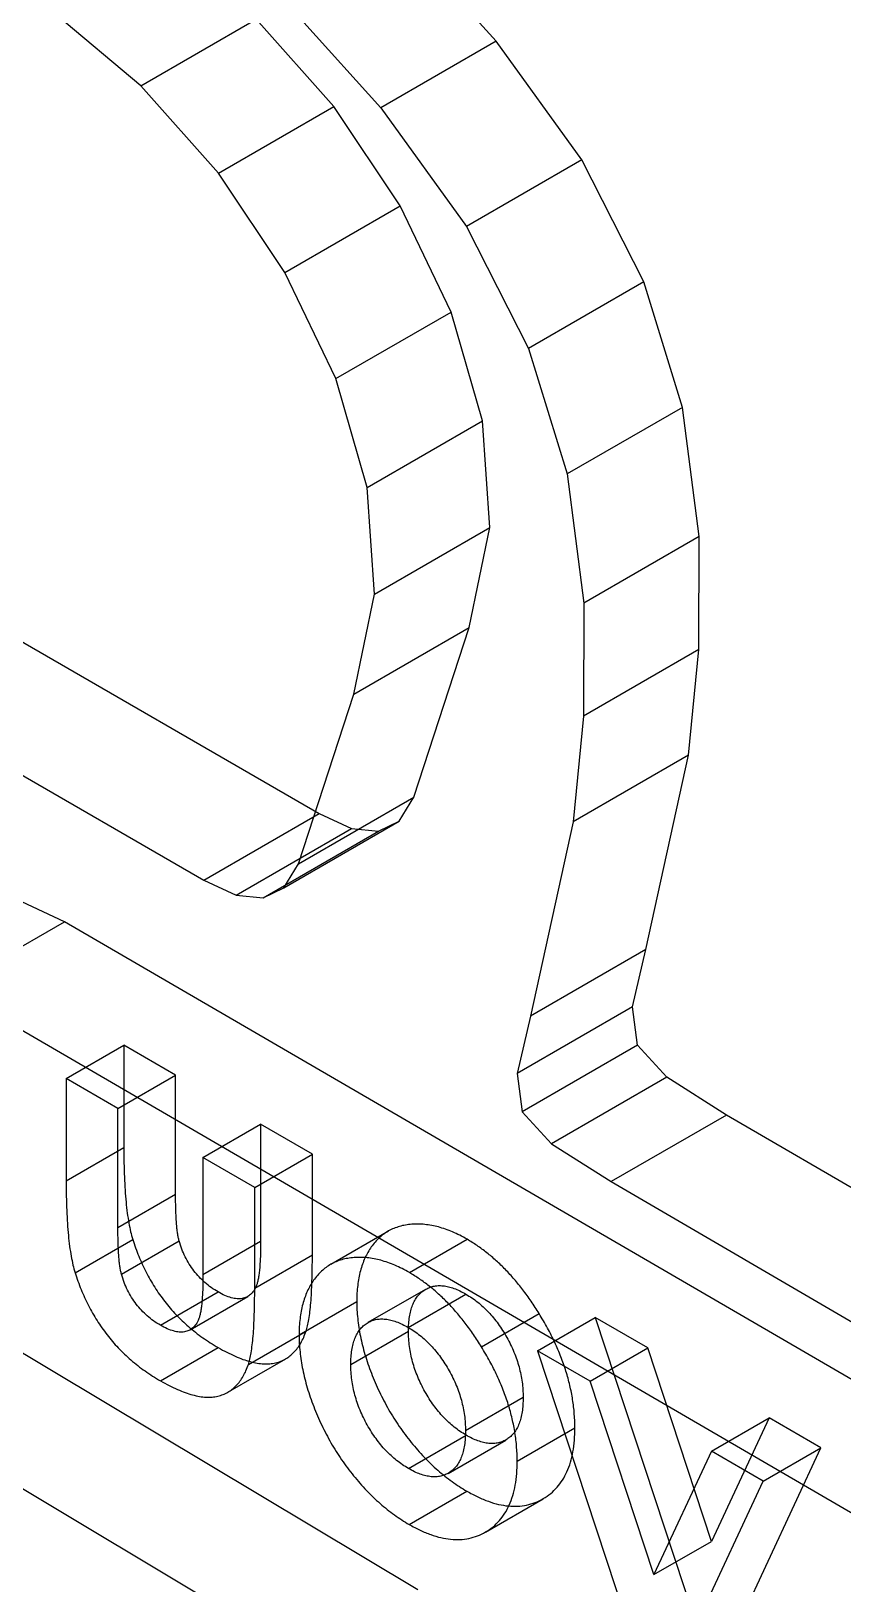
# Paper-space layout 'Sheet2' of a CAD drawing. Header units: inches. Extents: x 0 to 16.3, y 0 to 11.5.
# Drawn here: x 13.859 to 14.1079, y 9.4237 to 9.8995 of the extents above; entities that cross this region are included whole.
import ezdxf

# ---------------------------------------------------------------- set-up
doc = ezdxf.new("R2010")
doc.units = ezdxf.units.IN
doc.header["$MEASUREMENT"] = 0

psp = doc.layouts.new('Sheet2')

# ---------------------------------------------------------------- linework, layer by layer
at = {"color": 7, "linetype": 'Continuous', "lineweight": 25}
for p, q in [((14.001551, 9.896319), (13.977991, 9.922496)), ((13.892633, 9.882703), (13.866679, 9.904529)), ((13.892633, 9.882703), (13.927988, 9.903114)), ((13.951799, 9.876309), (13.927988, 9.903114)), ((13.942635, 9.902086), (13.966195, 9.875909)), ((14.001551, 9.896319), (13.966195, 9.875909)), ((14.027877, 9.859981), (14.001551, 9.896319)), ((13.916443, 9.855899), (13.892633, 9.882703)), ((13.916443, 9.855899), (13.951799, 9.876309)), ((13.972169, 9.845929), (13.951799, 9.876309)), ((13.966195, 9.875909), (13.992522, 9.83957)), ((14.027877, 9.859981), (13.992522, 9.83957)), ((14.046809, 9.822608), (14.027877, 9.859981)), ((13.936814, 9.825519), (13.916443, 9.855899)), ((13.936814, 9.825519), (13.972169, 9.845929)), ((13.9878, 9.813378), (13.972169, 9.845929)), ((13.992522, 9.83957), (14.011454, 9.802198)), ((13.952445, 9.792968), (13.936814, 9.825519)), ((14.046809, 9.822608), (14.011454, 9.802198)), ((14.058667, 9.784162), (14.046809, 9.822608)), ((13.952445, 9.792968), (13.9878, 9.813378)), ((13.997395, 9.78006), (13.9878, 9.813378)), ((14.011454, 9.802198), (14.023311, 9.763751)), ((13.96204, 9.75965), (13.952445, 9.792968)), ((14.058667, 9.784162), (14.023311, 9.763751)), ((14.063771, 9.744603), (14.058667, 9.784162)), ((13.96204, 9.75965), (13.997395, 9.78006)), ((13.999656, 9.747379), (13.997395, 9.78006)), ((14.023311, 9.763751), (14.028415, 9.724192)), ((13.776255, 9.758638), (13.947327, 9.659742)), ((13.964301, 9.726969), (13.96204, 9.75965)), ((13.964301, 9.726969), (13.999656, 9.747379)), ((13.993284, 9.716739), (13.999656, 9.747379)), ((14.063771, 9.744603), (14.028415, 9.724192)), ((14.063704, 9.709947), (14.063771, 9.744603)), ((13.740899, 9.738228), (13.911971, 9.639332)), ((13.957929, 9.696329), (13.964301, 9.726969)), ((14.028415, 9.724192), (14.028348, 9.689537)), ((13.957929, 9.696329), (13.993284, 9.716739)), ((13.976351, 9.664721), (13.993284, 9.716739)), ((14.063704, 9.709947), (14.028348, 9.689537)), ((14.060593, 9.677598), (14.063704, 9.709947)), ((13.940996, 9.644311), (13.957929, 9.696329)), ((14.028348, 9.689537), (14.025238, 9.657188)), ((14.060593, 9.677598), (14.025238, 9.657188)), ((14.047505, 9.618027), (14.060593, 9.677598)), ((13.940996, 9.644311), (13.976351, 9.664721)), ((13.971892, 9.657394), (13.976351, 9.664721)), ((13.911971, 9.639332), (13.947327, 9.659742)), ((13.947327, 9.659742), (13.957291, 9.655172)), ((13.921936, 9.634762), (13.957291, 9.655172)), ((13.930154, 9.63389), (13.965509, 9.6543)), ((13.936537, 9.636984), (13.971892, 9.657394)), ((13.957291, 9.655172), (13.965509, 9.6543)), ((13.965509, 9.6543), (13.971892, 9.657394)), ((14.025238, 9.657188), (14.01215, 9.597617)), ((13.936537, 9.636984), (13.940996, 9.644311)), ((13.911971, 9.639332), (13.921936, 9.634762)), ((13.921936, 9.634762), (13.930154, 9.63389)), ((13.930154, 9.63389), (13.936537, 9.636984)), ((13.869297, 9.626594), (13.852973, 9.634191)), ((13.833941, 9.606184), (13.869297, 9.626594)), ((14.281741, 9.386794), (13.869297, 9.626594)), ((14.047505, 9.618027), (14.01215, 9.597617)), ((14.043417, 9.600528), (14.047505, 9.618027)), ((14.246386, 9.366384), (13.833941, 9.606184)), ((14.043417, 9.600528), (14.008062, 9.580118)), ((14.01215, 9.597617), (14.008062, 9.580118)), ((14.044924, 9.588753), (14.043417, 9.600528)), ((13.869796, 9.578504), (13.887473, 9.588709)), ((13.903338, 9.579551), (13.887473, 9.588709)), ((13.887473, 9.588709), (13.887473, 9.557365)), ((14.044924, 9.588753), (14.009569, 9.568343)), ((14.053888, 9.578947), (14.044924, 9.588753)), ((13.88566, 9.569345), (13.869796, 9.578504)), ((13.869796, 9.578504), (13.869796, 9.54716)), ((13.88566, 9.569345), (13.903338, 9.579551)), ((13.903338, 9.543136), (13.903338, 9.579551)), ((14.008062, 9.580118), (14.009569, 9.568343)), ((14.053888, 9.578947), (14.018532, 9.558537)), ((14.072169, 9.567355), (14.053888, 9.578947)), ((13.88566, 9.532931), (13.88566, 9.569345)), ((14.009569, 9.568343), (14.018532, 9.558537)), ((13.911724, 9.5543), (13.929401, 9.564505)), ((13.945266, 9.555346), (13.929401, 9.564505)), ((13.929401, 9.564505), (13.929401, 9.528703)), ((14.072169, 9.567355), (14.036814, 9.546945)), ((14.280736, 9.445838), (14.072169, 9.567355)), ((14.018532, 9.558537), (14.036814, 9.546945)), ((13.869796, 9.54716), (13.887473, 9.557365)), ((13.927588, 9.545141), (13.911724, 9.5543)), ((13.911724, 9.5543), (13.911724, 9.518498)), ((13.927588, 9.545141), (13.945266, 9.555346)), ((13.945266, 9.524534), (13.945266, 9.555346)), ((13.927588, 9.514329), (13.927588, 9.545141)), ((14.036814, 9.546945), (14.24538, 9.425428)), ((13.88566, 9.532931), (13.903338, 9.543136)), ((13.968559, 9.531811), (13.950881, 9.521605)), ((13.872523, 9.519047), (13.8902, 9.529252)), ((13.886758, 9.518578), (13.904436, 9.528783)), ((13.911724, 9.518498), (13.929401, 9.528703)), ((13.975005, 9.519077), (13.992683, 9.529282)), ((13.927588, 9.514329), (13.945266, 9.524534)), ((13.898692, 9.502937), (13.91637, 9.513142)), ((13.907782, 9.501566), (13.925459, 9.511771)), ((13.979928, 9.513947), (13.96225, 9.503742)), ((13.974651, 9.50227), (13.992328, 9.512475)), ((13.941186, 9.500058), (13.958864, 9.510264)), ((13.997084, 9.496332), (14.014762, 9.506537)), ((13.839433, 9.504587), (13.977612, 9.421953)), ((13.925658, 9.490969), (13.943336, 9.501174)), ((13.957051, 9.490941), (13.974729, 9.501146)), ((14.014277, 9.495097), (14.031954, 9.505302)), ((14.031954, 9.505302), (14.073475, 9.379265)), ((14.048085, 9.49599), (14.031954, 9.505302)), ((13.898745, 9.485895), (13.916423, 9.496101)), ((13.919398, 9.482446), (13.937076, 9.492651)), ((14.014277, 9.495097), (14.055797, 9.36906)), ((14.030407, 9.485785), (14.014277, 9.495097)), ((14.030407, 9.485785), (14.048085, 9.49599)), ((14.067597, 9.436739), (14.048085, 9.49599)), ((13.804077, 9.484176), (13.942257, 9.401543)), ((14.049919, 9.426534), (14.030407, 9.485785)), ((13.99218, 9.470662), (14.009857, 9.480867)), ((14.067554, 9.46434), (14.085232, 9.474546)), ((14.085232, 9.474546), (14.067597, 9.436739)), ((14.101114, 9.465377), (14.085232, 9.474546)), ((13.974704, 9.459057), (13.992382, 9.469262)), ((13.986859, 9.457577), (14.004537, 9.467782)), ((14.008044, 9.46134), (14.025722, 9.471545)), ((14.067554, 9.46434), (14.049919, 9.426534)), ((14.083436, 9.455172), (14.067554, 9.46434)), ((14.075954, 9.411386), (14.101114, 9.465377)), ((14.083436, 9.455172), (14.101114, 9.465377)), ((14.058276, 9.401181), (14.083436, 9.455172)), ((13.974934, 9.441912), (13.992612, 9.452118)), ((13.99831, 9.439586), (14.015988, 9.449791)), ((14.049919, 9.426534), (14.067597, 9.436739))]:
    psp.add_line(p, q, dxfattribs=at)
for points, knots in [([(13.887473, 9.557365), (13.887476, 9.555809), (13.887482, 9.552827), (13.887632, 9.548465), (13.887841, 9.544459), (13.888109, 9.540795), (13.888496, 9.537439), (13.88897, 9.534416), (13.889495, 9.531728), (13.889976, 9.530038), (13.8902, 9.529252)], [0, 0, 0, 0, 0.1735089, 0.332669, 0.4775423, 0.6082373, 0.7258639, 0.8306299, 0.9212658, 1, 1, 1, 1]), ([(13.869796, 9.54716), (13.869799, 9.545604), (13.869804, 9.542621), (13.869955, 9.53826), (13.870163, 9.534254), (13.870431, 9.53059), (13.870818, 9.527234), (13.871292, 9.524211), (13.871817, 9.521523), (13.872299, 9.519832), (13.872523, 9.519047)], [0, 0, 0, 0, 0.1735089, 0.332669, 0.4775423, 0.6082373, 0.7258639, 0.8306299, 0.9212658, 1, 1, 1, 1]), ([(13.904436, 9.528783), (13.904341, 9.529142), (13.904131, 9.529936), (13.903944, 9.531203), (13.903743, 9.532687), (13.903583, 9.534383), (13.903493, 9.536264), (13.903397, 9.538378), (13.903348, 9.54069), (13.903341, 9.542296), (13.903338, 9.543136)], [0, 0, 0, 0, 0.0701182, 0.1547778, 0.2551445, 0.3712107, 0.5045459, 0.6525527, 0.8181728, 1, 1, 1, 1]), ([(13.886758, 9.518578), (13.886663, 9.518937), (13.886453, 9.519731), (13.886266, 9.520998), (13.886065, 9.522482), (13.885906, 9.524178), (13.885816, 9.526059), (13.885719, 9.528173), (13.88567, 9.530485), (13.885664, 9.532091), (13.88566, 9.532931)], [0, 0, 0, 0, 0.0701182, 0.1547778, 0.2551445, 0.3712107, 0.5045459, 0.6525527, 0.8181728, 1, 1, 1, 1]), ([(13.992683, 9.529282), (13.991932, 9.529699), (13.990447, 9.530526), (13.988235, 9.531549), (13.986061, 9.53239), (13.983913, 9.533093), (13.981812, 9.533554), (13.979746, 9.533844), (13.977696, 9.533992), (13.975714, 9.533903), (13.973785, 9.53368), (13.971956, 9.533261), (13.970243, 9.532649), (13.968613, 9.531899), (13.967143, 9.530895), (13.965738, 9.529779), (13.964475, 9.52844), (13.963305, 9.526954), (13.962264, 9.525315), (13.96136, 9.523532), (13.960575, 9.521649), (13.95996, 9.519607), (13.959452, 9.517474), (13.959131, 9.515175), (13.958903, 9.512789), (13.958877, 9.511109), (13.958864, 9.510264)], [0, 0, 0, 0, 0.0425985, 0.0843643, 0.1261423, 0.1677058, 0.209066, 0.2509729, 0.2931485, 0.3360415, 0.3787612, 0.4208927, 0.4626222, 0.5039144, 0.5451876, 0.5861381, 0.6277219, 0.6695845, 0.7114324, 0.7526905, 0.7939705, 0.8345917, 0.8755766, 0.9166395, 0.9580717, 1, 1, 1, 1]), ([(13.8902, 9.529252), (13.890487, 9.528379), (13.891053, 9.526657), (13.892036, 9.524106), (13.893095, 9.521615), (13.894281, 9.519199), (13.89557, 9.516855), (13.896926, 9.514567), (13.898409, 9.512362), (13.899981, 9.510226), (13.901663, 9.508164), (13.903446, 9.506169), (13.905347, 9.504285), (13.90735, 9.502462), (13.909465, 9.500744), (13.911687, 9.499085), (13.914018, 9.497544), (13.915608, 9.49659), (13.916423, 9.496101)], [0, 0, 0, 0, 0.062332, 0.1230379, 0.1823786, 0.2413008, 0.2990903, 0.3568542, 0.4145848, 0.4730195, 0.5317679, 0.5924152, 0.6544159, 0.7178297, 0.7845615, 0.8533147, 0.9248399, 1, 1, 1, 1]), ([(13.91637, 9.513142), (13.915666, 9.513576), (13.914308, 9.514413), (13.91235, 9.515953), (13.910563, 9.517687), (13.90893, 9.519583), (13.907497, 9.521686), (13.90625, 9.523926), (13.9052, 9.526322), (13.904695, 9.527947), (13.904436, 9.528783)], [0, 0, 0, 0, 0.1396089, 0.2693965, 0.3930967, 0.5130477, 0.6308701, 0.7501675, 0.8716524, 1, 1, 1, 1]), ([(13.929401, 9.528703), (13.9294, 9.527866), (13.929397, 9.526258), (13.929322, 9.523991), (13.929216, 9.521938), (13.929085, 9.520096), (13.928888, 9.518492), (13.928661, 9.517108), (13.928404, 9.515933), (13.927985, 9.5147), (13.92733, 9.513465), (13.926342, 9.512322), (13.925144, 9.511532), (13.923753, 9.511072), (13.922156, 9.510999), (13.920374, 9.511354), (13.918429, 9.512024), (13.917074, 9.51276), (13.91637, 9.513142)], [0, 0, 0, 0, 0.0792087, 0.1520209, 0.2184604, 0.2792107, 0.3337645, 0.3821467, 0.4244765, 0.4617423, 0.528577, 0.5921589, 0.6554925, 0.7192568, 0.7843724, 0.8523879, 0.9232372, 1, 1, 1, 1]), ([(14.014762, 9.506537), (14.013961, 9.507803), (14.01238, 9.5103), (14.009812, 9.513792), (14.007182, 9.517046), (14.00446, 9.520045), (14.001637, 9.522751), (13.998728, 9.525213), (13.995734, 9.527423), (13.993705, 9.528659), (13.992683, 9.529282)], [0, 0, 0, 0, 0.1310144, 0.2584644, 0.3825798, 0.5049906, 0.6272275, 0.7492967, 0.8736904, 1, 1, 1, 1]), ([(13.975005, 9.519077), (13.974255, 9.519494), (13.972769, 9.520321), (13.970557, 9.521344), (13.968383, 9.522185), (13.966236, 9.522887), (13.964134, 9.523348), (13.962068, 9.523639), (13.960019, 9.523787), (13.958036, 9.523698), (13.956107, 9.523475), (13.954279, 9.523056), (13.952565, 9.522443), (13.950935, 9.521694), (13.949465, 9.52069), (13.94806, 9.519574), (13.946797, 9.518235), (13.945627, 9.516749), (13.944586, 9.51511), (13.943682, 9.513327), (13.942897, 9.511444), (13.942283, 9.509402), (13.941774, 9.507269), (13.941453, 9.50497), (13.941225, 9.502584), (13.941199, 9.500904), (13.941186, 9.500058)], [0, 0, 0, 0, 0.0425985, 0.0843643, 0.1261423, 0.1677058, 0.209066, 0.2509729, 0.2931485, 0.3360415, 0.3787612, 0.4208927, 0.4626222, 0.5039144, 0.5451876, 0.5861381, 0.6277219, 0.6695845, 0.7114324, 0.7526905, 0.7939705, 0.8345917, 0.8755766, 0.9166395, 0.9580717, 1, 1, 1, 1]), ([(13.943336, 9.501174), (13.943498, 9.501698), (13.943846, 9.502827), (13.944223, 9.504822), (13.944524, 9.507197), (13.944816, 9.509916), (13.945021, 9.513032), (13.945154, 9.516528), (13.945244, 9.520395), (13.945258, 9.523113), (13.945266, 9.524534)], [0, 0, 0, 0, 0.0784894, 0.1690844, 0.2738204, 0.391507, 0.5229192, 0.6682042, 0.8266612, 1, 1, 1, 1]), ([(13.872523, 9.519047), (13.872809, 9.518174), (13.873376, 9.516452), (13.874358, 9.513901), (13.875417, 9.51141), (13.876603, 9.508994), (13.877892, 9.50665), (13.879248, 9.504362), (13.880731, 9.502157), (13.882303, 9.500021), (13.883986, 9.497959), (13.885768, 9.495964), (13.887669, 9.49408), (13.889672, 9.492257), (13.891787, 9.490539), (13.894009, 9.48888), (13.89634, 9.487339), (13.89793, 9.486385), (13.898745, 9.485895)], [0, 0, 0, 0, 0.062332, 0.1230379, 0.1823786, 0.2413008, 0.2990903, 0.3568542, 0.4145848, 0.4730195, 0.5317679, 0.5924152, 0.6544159, 0.7178297, 0.7845615, 0.8533147, 0.9248399, 1, 1, 1, 1]), ([(13.898692, 9.502937), (13.897988, 9.503371), (13.89663, 9.504208), (13.894672, 9.505748), (13.892886, 9.507482), (13.891252, 9.509378), (13.88982, 9.511481), (13.888572, 9.513721), (13.887522, 9.516116), (13.887017, 9.517742), (13.886758, 9.518578)], [0, 0, 0, 0, 0.1396089, 0.2693965, 0.3930967, 0.5130477, 0.6308701, 0.7501675, 0.8716524, 1, 1, 1, 1]), ([(13.911724, 9.518498), (13.911722, 9.517661), (13.91172, 9.516053), (13.911644, 9.513786), (13.911539, 9.511733), (13.911407, 9.509891), (13.91121, 9.508287), (13.910983, 9.506903), (13.910726, 9.505728), (13.910307, 9.504495), (13.909653, 9.503259), (13.908664, 9.502117), (13.907466, 9.501327), (13.906076, 9.500867), (13.904478, 9.500794), (13.902696, 9.501149), (13.900751, 9.501818), (13.899396, 9.502555), (13.898692, 9.502937)], [0, 0, 0, 0, 0.0792087, 0.1520209, 0.2184604, 0.2792107, 0.3337645, 0.3821467, 0.4244765, 0.4617423, 0.528577, 0.5921589, 0.6554925, 0.7192568, 0.7843724, 0.8523879, 0.9232372, 1, 1, 1, 1]), ([(13.997084, 9.496332), (13.996283, 9.497598), (13.994702, 9.500095), (13.992134, 9.503587), (13.989505, 9.506841), (13.986782, 9.50984), (13.983959, 9.512545), (13.981051, 9.515008), (13.978056, 9.517218), (13.976027, 9.518454), (13.975005, 9.519077)], [0, 0, 0, 0, 0.1310144, 0.2584644, 0.3825798, 0.5049906, 0.6272275, 0.7492967, 0.8736904, 1, 1, 1, 1]), ([(13.925658, 9.490969), (13.92582, 9.491493), (13.926169, 9.492622), (13.926545, 9.494617), (13.926846, 9.496992), (13.927139, 9.499711), (13.927343, 9.502827), (13.927476, 9.506322), (13.927567, 9.51019), (13.927581, 9.512908), (13.927588, 9.514329)], [0, 0, 0, 0, 0.0784894, 0.1690844, 0.2738204, 0.391507, 0.5229192, 0.6682042, 0.8266612, 1, 1, 1, 1]), ([(13.974729, 9.501146), (13.97474, 9.501917), (13.974764, 9.50343), (13.974999, 9.505525), (13.975383, 9.507421), (13.97594, 9.509093), (13.976629, 9.510591), (13.97748, 9.511885), (13.978501, 9.512963), (13.979658, 9.513835), (13.980938, 9.514486), (13.982296, 9.514941), (13.983763, 9.515119), (13.985312, 9.51507), (13.986946, 9.514776), (13.988663, 9.514267), (13.990469, 9.513479), (13.991702, 9.512813), (13.992328, 9.512475)], [0, 0, 0, 0, 0.0702434, 0.1378403, 0.2026975, 0.2654055, 0.3269384, 0.3881253, 0.4491166, 0.5111008, 0.5720859, 0.6321973, 0.691339, 0.7505639, 0.8105458, 0.8713348, 0.9346536, 1, 1, 1, 1]), ([(13.992328, 9.512475), (13.992943, 9.512097), (13.994152, 9.511352), (13.995932, 9.510076), (13.997615, 9.508593), (13.999235, 9.507009), (14.000764, 9.505258), (14.002243, 9.503388), (14.003595, 9.501337), (14.004886, 9.499197), (14.006058, 9.496972), (14.007057, 9.494708), (14.007949, 9.492432), (14.008625, 9.490141), (14.009185, 9.487832), (14.009564, 9.485508), (14.009828, 9.483155), (14.009847, 9.481637), (14.009857, 9.480867)], [0, 0, 0, 0, 0.0644156, 0.1268029, 0.1874227, 0.2465175, 0.3062853, 0.3657031, 0.4264774, 0.4886218, 0.5508955, 0.6126785, 0.673914, 0.7357342, 0.798735, 0.8632901, 0.9306652, 1, 1, 1, 1]), ([(13.958864, 9.510264), (13.958878, 9.509396), (13.958905, 9.507672), (13.959123, 9.505005), (13.959483, 9.502301), (13.95995, 9.499566), (13.960598, 9.496787), (13.961357, 9.493972), (13.962287, 9.491116), (13.963316, 9.488238), (13.964493, 9.485374), (13.965755, 9.482556), (13.967154, 9.479808), (13.968613, 9.477114), (13.9702, 9.474498), (13.971891, 9.471945), (13.973671, 9.469446), (13.975552, 9.467027), (13.977511, 9.464725), (13.979515, 9.462512), (13.981575, 9.460444), (13.983687, 9.458508), (13.985852, 9.456703), (13.988066, 9.455048), (13.990323, 9.453483), (13.991844, 9.452576), (13.992612, 9.452118)], [0, 0, 0, 0, 0.04216776, 0.08383907, 0.12519233, 0.16633537, 0.20760196, 0.24867014, 0.2905824, 0.33292625, 0.37497843, 0.41674092, 0.45785676, 0.49880899, 0.53951596, 0.58042036, 0.62191003, 0.66350205, 0.70539429, 0.74686373, 0.78824539, 0.82973641, 0.87153238, 0.91382467, 0.95649491, 1, 1, 1, 1]), ([(14.025722, 9.471545), (14.025688, 9.47297), (14.025621, 9.475773), (14.025092, 9.480127), (14.024248, 9.484492), (14.023035, 9.488885), (14.021486, 9.493297), (14.019595, 9.497722), (14.017352, 9.502167), (14.015635, 9.505064), (14.014762, 9.506537)], [0, 0, 0, 0, 0.1304891, 0.2564737, 0.3792365, 0.5009777, 0.6223665, 0.7448551, 0.8702585, 1, 1, 1, 1]), ([(13.916423, 9.496101), (13.917303, 9.495605), (13.919025, 9.494634), (13.921541, 9.493472), (13.923939, 9.492463), (13.926191, 9.491801), (13.928331, 9.491306), (13.930332, 9.491095), (13.932203, 9.491124), (13.933948, 9.491386), (13.935553, 9.491899), (13.937054, 9.492582), (13.938403, 9.493522), (13.939643, 9.494642), (13.940761, 9.495968), (13.941757, 9.49749), (13.942632, 9.499219), (13.943099, 9.500515), (13.943336, 9.501174)], [0, 0, 0, 0, 0.0757025, 0.1481241, 0.2174373, 0.2837142, 0.347492, 0.4094563, 0.4694236, 0.5283211, 0.5866309, 0.6441636, 0.7013207, 0.7592287, 0.8175474, 0.876646, 0.9373422, 1, 1, 1, 1]), ([(13.957051, 9.490941), (13.957063, 9.491712), (13.957086, 9.493225), (13.957321, 9.49532), (13.957705, 9.497215), (13.958263, 9.498888), (13.958951, 9.500386), (13.959802, 9.50168), (13.960823, 9.502758), (13.96198, 9.50363), (13.963261, 9.50428), (13.964619, 9.504736), (13.966086, 9.504914), (13.967634, 9.504865), (13.969268, 9.504571), (13.970985, 9.504062), (13.972792, 9.503274), (13.974025, 9.502608), (13.974651, 9.50227)], [0, 0, 0, 0, 0.0702434, 0.1378403, 0.2026975, 0.2654055, 0.3269384, 0.3881253, 0.4491166, 0.5111008, 0.5720859, 0.6321973, 0.691339, 0.7505639, 0.8105458, 0.8713348, 0.9346536, 1, 1, 1, 1]), ([(13.974651, 9.50227), (13.975265, 9.501892), (13.976474, 9.501147), (13.978254, 9.499871), (13.979937, 9.498388), (13.981558, 9.496804), (13.983086, 9.495053), (13.984565, 9.493183), (13.985918, 9.491131), (13.987209, 9.488992), (13.98838, 9.486767), (13.989379, 9.484503), (13.990271, 9.482227), (13.990948, 9.479936), (13.991508, 9.477627), (13.991886, 9.475303), (13.99215, 9.47295), (13.99217, 9.471432), (13.99218, 9.470662)], [0, 0, 0, 0, 0.0644156, 0.1268029, 0.1874227, 0.2465175, 0.3062853, 0.3657031, 0.4264774, 0.4886218, 0.5508955, 0.6126785, 0.673914, 0.7357342, 0.798735, 0.8632901, 0.9306652, 1, 1, 1, 1]), ([(13.992382, 9.469262), (13.991761, 9.46964), (13.990544, 9.470382), (13.98876, 9.471708), (13.987057, 9.473157), (13.985427, 9.474755), (13.983885, 9.476507), (13.982425, 9.478406), (13.981032, 9.480436), (13.979754, 9.48261), (13.97857, 9.484851), (13.977533, 9.487139), (13.976666, 9.489445), (13.975955, 9.491767), (13.975403, 9.494099), (13.975021, 9.496444), (13.974758, 9.498824), (13.974738, 9.500362), (13.974729, 9.501146)], [0, 0, 0, 0, 0.064469, 0.1263967, 0.1869392, 0.2460992, 0.3053481, 0.3645717, 0.4249244, 0.4869522, 0.5495505, 0.6111493, 0.6729219, 0.7350103, 0.7980486, 0.8626429, 0.9300413, 1, 1, 1, 1]), ([(13.941186, 9.500058), (13.9412, 9.499191), (13.941227, 9.497467), (13.941445, 9.4948), (13.941805, 9.492096), (13.942272, 9.48936), (13.942921, 9.486582), (13.943679, 9.483767), (13.94461, 9.480911), (13.945638, 9.478033), (13.946816, 9.475169), (13.948078, 9.472351), (13.949477, 9.469603), (13.950935, 9.466909), (13.952523, 9.464293), (13.954213, 9.46174), (13.955993, 9.459241), (13.957875, 9.456822), (13.959834, 9.45452), (13.961837, 9.452307), (13.963897, 9.450239), (13.966009, 9.448303), (13.968174, 9.446498), (13.970388, 9.444843), (13.972645, 9.443278), (13.974166, 9.442371), (13.974934, 9.441912)], [0, 0, 0, 0, 0.04216776, 0.08383907, 0.12519233, 0.16633537, 0.20760196, 0.24867014, 0.2905824, 0.33292625, 0.37497843, 0.41674092, 0.45785676, 0.49880899, 0.53951596, 0.58042036, 0.62191003, 0.66350205, 0.70539429, 0.74686373, 0.78824539, 0.82973641, 0.87153238, 0.91382467, 0.95649491, 1, 1, 1, 1]), ([(14.008044, 9.46134), (14.00801, 9.462765), (14.007944, 9.465568), (14.007415, 9.469922), (14.00657, 9.474286), (14.005357, 9.47868), (14.003808, 9.483092), (14.001917, 9.487517), (13.999675, 9.491962), (13.997957, 9.494859), (13.997084, 9.496332)], [0, 0, 0, 0, 0.1304891, 0.2564737, 0.3792365, 0.5009777, 0.6223665, 0.7448551, 0.8702585, 1, 1, 1, 1]), ([(13.898745, 9.485895), (13.899625, 9.485399), (13.901347, 9.484429), (13.903863, 9.483267), (13.906261, 9.482258), (13.908514, 9.481596), (13.910653, 9.481101), (13.912654, 9.48089), (13.914525, 9.480919), (13.91627, 9.481181), (13.917875, 9.481694), (13.919377, 9.482377), (13.920725, 9.483317), (13.921965, 9.484437), (13.923083, 9.485762), (13.924079, 9.487285), (13.924954, 9.489014), (13.925421, 9.49031), (13.925658, 9.490969)], [0, 0, 0, 0, 0.0757025, 0.1481241, 0.2174373, 0.2837142, 0.347492, 0.4094563, 0.4694236, 0.5283211, 0.5866309, 0.6441636, 0.7013207, 0.7592287, 0.8175474, 0.876646, 0.9373422, 1, 1, 1, 1]), ([(13.974704, 9.459057), (13.974083, 9.459435), (13.972867, 9.460177), (13.971082, 9.461503), (13.969379, 9.462952), (13.96775, 9.46455), (13.966208, 9.466302), (13.964747, 9.468201), (13.963354, 9.470231), (13.962076, 9.472405), (13.960893, 9.474645), (13.959855, 9.476934), (13.958988, 9.47924), (13.958277, 9.481562), (13.957725, 9.483894), (13.957344, 9.486238), (13.95708, 9.488619), (13.957061, 9.490157), (13.957051, 9.490941)], [0, 0, 0, 0, 0.064469, 0.1263967, 0.1869392, 0.2460992, 0.3053481, 0.3645717, 0.4249244, 0.4869522, 0.5495505, 0.6111493, 0.6729219, 0.7350103, 0.7980486, 0.8626429, 0.9300413, 1, 1, 1, 1]), ([(14.009857, 9.480867), (14.009846, 9.480082), (14.009823, 9.478548), (14.009588, 9.476426), (14.0092, 9.474507), (14.008649, 9.4728), (14.007957, 9.47128), (14.007107, 9.469964), (14.006091, 9.468871), (14.004939, 9.467983), (14.003677, 9.467302), (14.002295, 9.46689), (14.00085, 9.466674), (13.999309, 9.466719), (13.997694, 9.467), (13.996, 9.467499), (13.994217, 9.468269), (13.993002, 9.468926), (13.992382, 9.469262)], [0, 0, 0, 0, 0.0713582, 0.1394558, 0.204809, 0.2685875, 0.330587, 0.3922135, 0.4536095, 0.5150917, 0.5764016, 0.6360395, 0.6954074, 0.7539806, 0.8132848, 0.8733773, 0.9353738, 1, 1, 1, 1]), ([(13.99218, 9.470662), (13.992168, 9.469877), (13.992145, 9.468343), (13.99191, 9.466221), (13.991523, 9.464302), (13.990972, 9.462595), (13.990279, 9.461074), (13.989429, 9.459759), (13.988413, 9.458666), (13.987261, 9.457778), (13.986, 9.457097), (13.984618, 9.456685), (13.983173, 9.456469), (13.981632, 9.456514), (13.980016, 9.456795), (13.978322, 9.457294), (13.976539, 9.458064), (13.975324, 9.458721), (13.974704, 9.459057)], [0, 0, 0, 0, 0.0713582, 0.1394558, 0.204809, 0.2685875, 0.330587, 0.3922135, 0.4536095, 0.5150917, 0.5764016, 0.6360395, 0.6954074, 0.7539806, 0.8132848, 0.8733773, 0.9353738, 1, 1, 1, 1]), ([(13.992612, 9.452118), (13.993734, 9.451508), (13.995947, 9.450305), (13.999206, 9.448937), (14.002337, 9.448014), (14.005345, 9.447511), (14.008234, 9.447423), (14.010978, 9.447794), (14.013605, 9.448569), (14.01607, 9.449756), (14.018328, 9.451315), (14.0203, 9.453233), (14.021975, 9.45547), (14.023351, 9.45803), (14.024413, 9.460928), (14.025179, 9.464141), (14.025625, 9.467694), (14.025689, 9.470247), (14.025722, 9.471545)], [0, 0, 0, 0, 0.0643749, 0.126884, 0.1882007, 0.2488941, 0.3095988, 0.3711253, 0.4334655, 0.4981431, 0.5625928, 0.6254745, 0.6871145, 0.748125, 0.8094567, 0.8714311, 0.9346109, 1, 1, 1, 1]), ([(13.974934, 9.441912), (13.976057, 9.441302), (13.97827, 9.4401), (13.981529, 9.438732), (13.98466, 9.437809), (13.987667, 9.437306), (13.990556, 9.437218), (13.9933, 9.437589), (13.995928, 9.438364), (13.998392, 9.439551), (14.00065, 9.44111), (14.002623, 9.443028), (14.004298, 9.445265), (14.005673, 9.447825), (14.006735, 9.450723), (14.007502, 9.453935), (14.007947, 9.457489), (14.008012, 9.460042), (14.008044, 9.46134)], [0, 0, 0, 0, 0.0643749, 0.126884, 0.1882007, 0.2488941, 0.3095988, 0.3711253, 0.4334655, 0.4981431, 0.5625928, 0.6254745, 0.6871145, 0.748125, 0.8094567, 0.8714311, 0.9346109, 1, 1, 1, 1])]:
    psp.add_open_spline(points, degree=3, knots=knots, dxfattribs=at)

doc.saveas('drawing.dxf')
